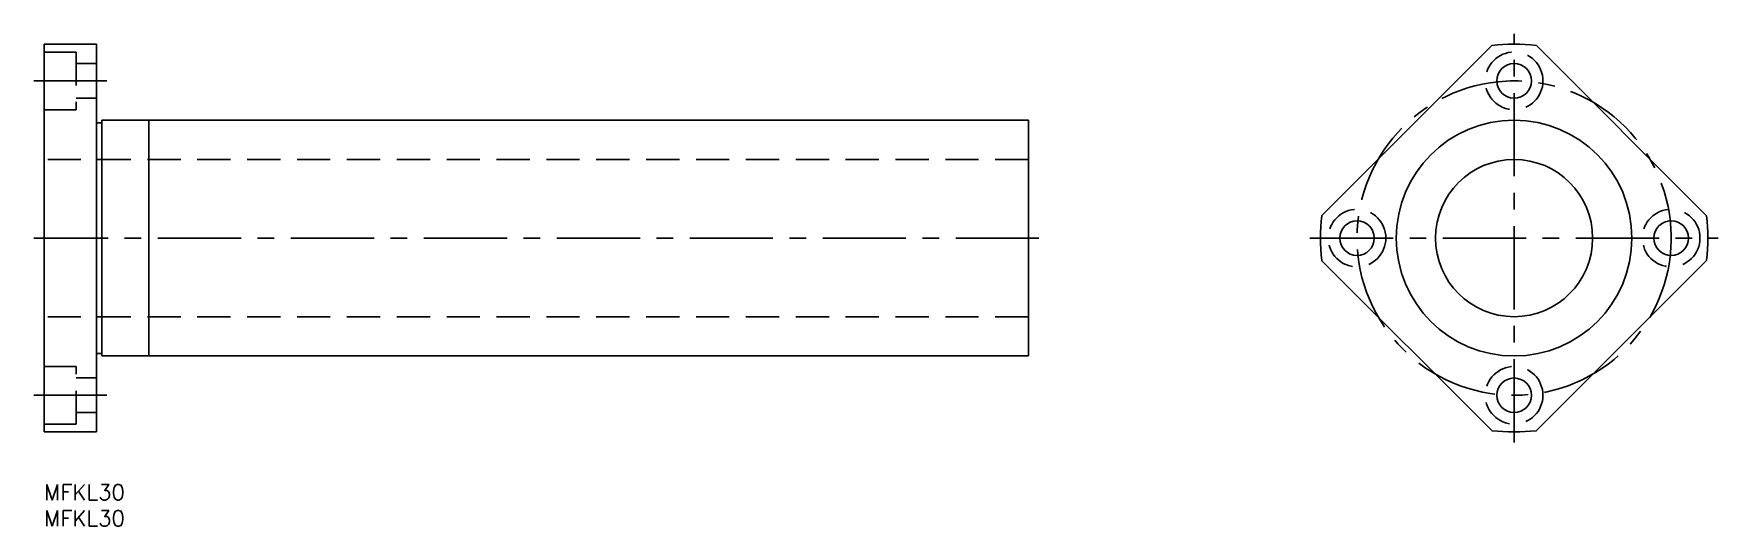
# Model space of a CAD drawing. Extents: x -2 to 320, y -8 to 86.
import ezdxf

# ---------------------------------------------------------------- set-up
doc = ezdxf.new("R2010")
doc.units = 0
doc.header["$LTSCALE"] = 0.5
doc.linetypes.add('CENTER', pattern=[50.8, 31.75, -6.35, 6.35, -6.35])
doc.linetypes.add('DASHED', pattern=[19.05, 12.7, -6.35])
for name, color, linetype in [('MSM_CENTER', 1, 'CENTER'), ('MSM_CONTINUOUS', 7, 'CONTINUOUS'), ('MSM_DASHED', 4, 'DASHED'), ('MSM_PART_NUMBER', 7, 'CONTINUOUS')]:
    doc.layers.add(name, color=color, linetype=linetype)
doc.styles.get("Standard").update_dxf_attribs({"font": 'txt.shx', "height": 3, "bigfont": 'bigfont.shx'})

# ---------------------------------------------------------------- blocks, each defined once
blk = doc.blocks.new('*U19')
at = {"layer": 'MSM_PART_NUMBER'}
blk.add_text('MFKL30', height=3, dxfattribs=at).set_placement((0, -3))
blk = doc.blocks.new('*U20')
at = {"layer": 'MSM_PART_NUMBER'}
blk.add_text('MFKL30', height=3, dxfattribs=at).set_placement((0, -8))

msp = doc.modelspace()

# ---------------------------------------------------------------- linework, layer by layer
at = {"layer": 'MSM_CENTER'}
for p, q in [((280.75, 8), (280.75, 86)), ((12, 77), (-2, 77)), ((190, 47), (-2, 47)), ((241.75, 47), (319.75, 47)), ((12, 17), (-2, 17))]:
    msp.add_line(p, q, dxfattribs=at)
msp.add_circle((280.75, 47), 30, dxfattribs=at)
at = {"layer": 'MSM_CONTINUOUS'}
for p, q in [((0, 84), (0, 10)), ((10, 84), (0, 84)), ((10, 84), (10, 10)), ((243.99, 51.26), (276.49, 83.75)), ((317.5, 51.26), (285.01, 83.75)), ((11, 69), (10, 69)), ((188, 69.5), (11, 69.5)), ((11, 69.5), (11, 24.5)), ((20, 69.5), (20, 24.5)), ((188, 69.5), (188, 24.5)), ((276.49, 10.25), (243.99, 42.74)), ((285.01, 10.25), (317.5, 42.74)), ((11, 25), (10, 25)), ((188, 24.5), (11, 24.5)), ((10, 10), (0, 10))]:
    msp.add_line(p, q, dxfattribs=at)
for centre, radius in [((280.75, 77), 3.3), ((280.75, 47), 22.5), ((280.75, 47), 15), ((250.75, 47), 3.3), ((310.75, 47), 3.3), ((280.75, 17), 3.3)]:
    msp.add_circle(centre, radius, dxfattribs=at)
for start, end in [(83.3917, 96.6083), (173.3917, 186.6083), (353.3917, 6.6083), (263.3917, 276.6083)]:
    msp.add_arc((280.75, 47), 37, start, end, dxfattribs=at)
at = {"layer": 'MSM_DASHED'}
for p, q in [((6.1, 82.5), (0, 82.5)), ((6.1, 82.5), (6.1, 71.5)), ((10, 80.3), (6.1, 80.3)), ((6.1, 71.5), (0, 71.5)), ((10, 73.7), (6.1, 73.7)), ((188, 62), (0, 62)), ((188, 32), (0, 32)), ((6.1, 22.5), (0, 22.5)), ((6.1, 11.5), (6.1, 22.5)), ((10, 20.3), (6.1, 20.3)), ((10, 13.7), (6.1, 13.7)), ((6.1, 11.5), (0, 11.5))]:
    msp.add_line(p, q, dxfattribs=at)
for centre in [(280.75, 77), (250.75, 47), (310.75, 47), (280.75, 17)]:
    msp.add_circle(centre, 5.5, dxfattribs=at)

# ---------------------------------------------------------------- block references
at = {"layer": 'MSM_CONTINUOUS'}
for name in ['*U19', '*U20']:
    msp.add_blockref(name, (0, 0), dxfattribs=at)

doc.saveas('drawing.dxf')
